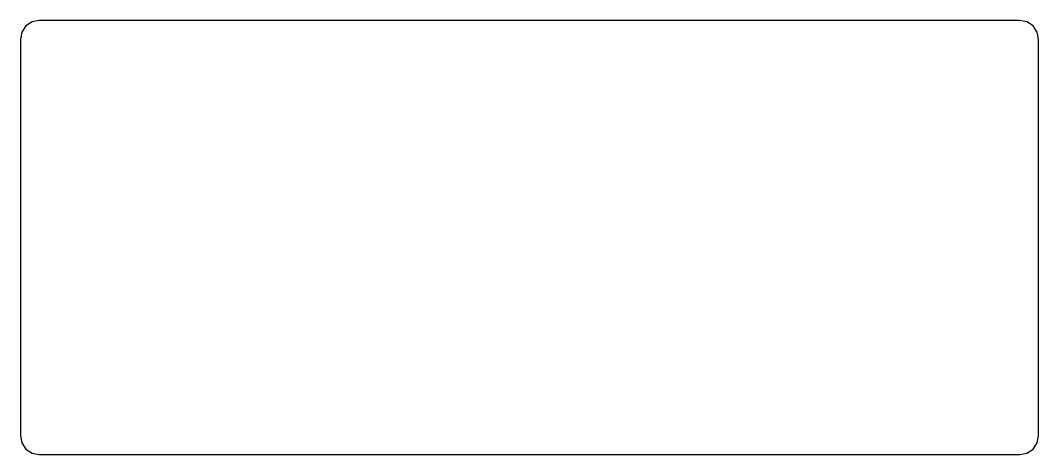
# Model space of a CAD drawing. Header units: metres. Extents: x 0 to 54, y 0 to 23.
import ezdxf

# ---------------------------------------------------------------- set-up
doc = ezdxf.new("R2010")
doc.units = ezdxf.units.M

msp = doc.modelspace()

# ---------------------------------------------------------------- linework, layer by layer
for p, q in [((0.293, 22.707), (0.076, 22.383)), ((0.617, 22.924), (0.293, 22.707)), ((1, 23), (0.617, 22.924)), ((53, 23), (1, 23)), ((53.383, 22.924), (53, 23)), ((53.707, 22.707), (53.383, 22.924)), ((53.924, 22.383), (53.707, 22.707)), ((0.076, 22.383), (0, 22)), ((54, 22), (53.924, 22.383)), ((0, 22), (0, 1)), ((54, 1), (54, 22)), ((0, 1), (0.076, 0.617)), ((0.076, 0.617), (0.293, 0.293)), ((53.707, 0.293), (53.924, 0.617)), ((53.924, 0.617), (54, 1)), ((0.293, 0.293), (0.617, 0.076)), ((0.617, 0.076), (1, 0)), ((1, 0), (53, 0)), ((53, 0), (53.383, 0.076)), ((53.383, 0.076), (53.707, 0.293))]:
    msp.add_line(p, q)

doc.saveas('drawing.dxf')
